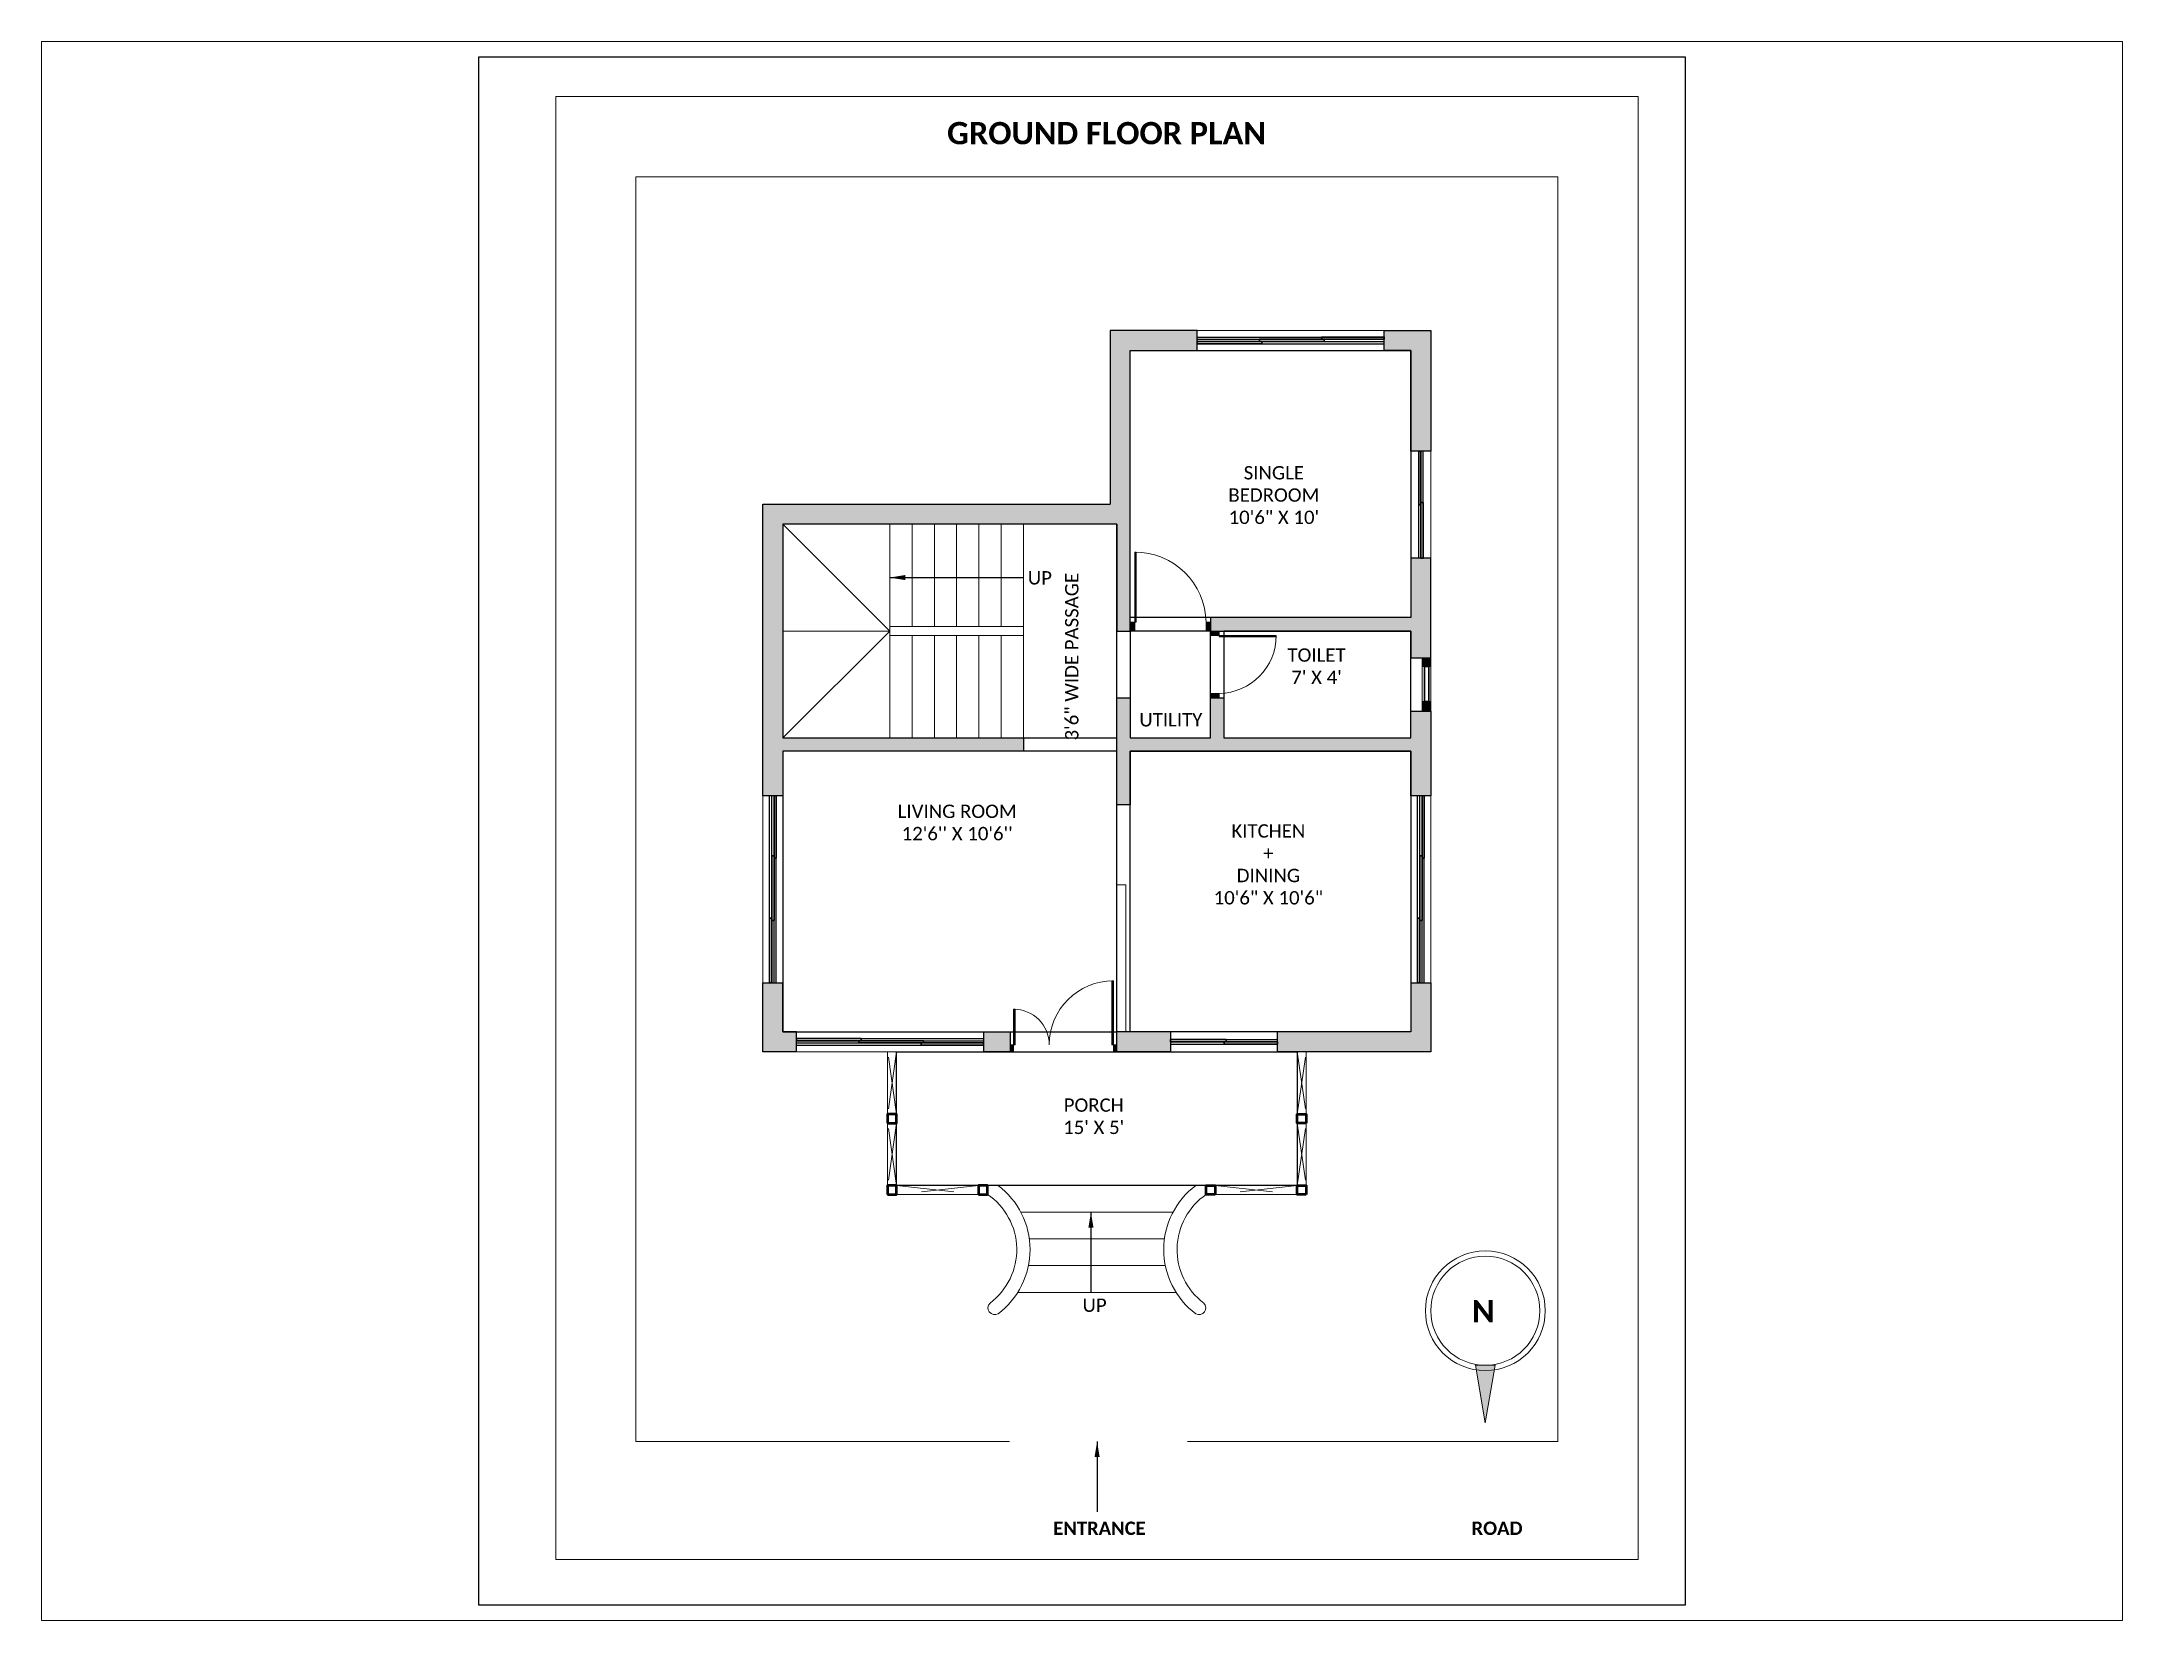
# Paper-space layout 'Layout1' of a CAD drawing. Header units: inches. Extents: x 26 to 231, y 20 to 176.
# The model-space entities are those that its viewports show. They can reach past a viewport. Long polylines and large blocks are cut down to what shows.
import ezdxf

# ---------------------------------------------------------------- set-up
doc = ezdxf.new("R2010")
doc.units = ezdxf.units.IN
doc.linetypes.add('HIDDEN', pattern=[9.525, 6.35, -3.175])
doc.linetypes.add('HIDDEN2', pattern=[0.1875, 0.125, -0.0625])
for name, color, linetype, lineweight in [('A-wall_Partheight', 2, 'Continuous', 20), ('A-window frame', 252, 'Continuous', 25), ('A_Door_flush and sliding door', 38, 'Continuous', 20), ('A_Glaze_window and louvers', 141, 'Continuous', 30), ('A_text', 7, 'Continuous', 25), ('A_wall_cut', 1, 'Continuous', 50), ('DIM PLAN', 8, 'Continuous', 18), ('H_Hatch', 8, 'Continuous', 9), ('L_vegetation_shrubs and groundcover', 3, 'Continuous', 13)]:
    doc.layers.add(name, color=color, linetype=linetype, lineweight=lineweight)
for name, color, linetype in [('A_hatch wall', 253, 'Continuous'), ('PP-KITCHEN', 3, 'Continuous'), ('PP-OUTER', 50, 'Continuous'), ('PP-ROOM1', 3, 'Continuous'), ('PP-ROOM2', 3, 'Continuous'), ('PP-ROOM3', 3, 'Continuous'), ('PP-ROOM4', 3, 'Continuous'), ('PP-ROOM5', 3, 'Continuous'), ('PP-TOILET', 3, 'Continuous'), ('PP-Wall', 253, 'Continuous')]:
    doc.layers.add(name, color=color, linetype=linetype)
doc.styles.get("Standard").update_dxf_attribs({"font": 'arial.ttf'})
doc.dimstyles.new('ISO-25', dxfattribs={"dimtxt": 2.5, "dimasz": 2.5, "dimexe": 1.25, "dimexo": 0.625, "dimtad": 1, "dimtxsty": 'Standard', "dimcen": 2.5, "dimadec": 0, "dimazin": 0, "dimtfac": 1, "dimtmove": 0, "dimatfit": 3, "dimfxl": 1, "dimarcsym": 0})

# ---------------------------------------------------------------- blocks, each defined once
blk = doc.blocks.new('750 DOOR')
at = {"layer": 'H_Hatch', "linetype": 'Continuous'}
h = blk.add_hatch(dxfattribs=at)
h.set_pattern_fill('ANSI31', color=256)
h.set_pattern_definition([(45, (0, 0), (-0.08838834765, 0.08838834765), [])])
h.paths.add_polyline_path([(26104.12, -601.92), (26104.12, -599.95), (26100.18, -599.95), (26100.18, -601.92)])
h.paths.add_polyline_path([(26104.12, -602.63), (26129.7, -602.63, 0.005495), (26129.71, -602.06), (26129.71, -601.92), (26104.12, -601.92)])
h.paths.add_polyline_path([(26100.18, -627.98), (26100.18, -629.95), (26104.12, -629.95), (26104.12, -627.98)])
at = {"layer": 'A_Door_flush and sliding door', "linetype": 'Continuous'}
for points in [[(26104.12, -601.92), (26100.18, -601.92), (26100.18, -599.95), (26104.12, -599.95), (26104.12, -601.92)], [(26104.12, -629.95), (26100.18, -629.95), (26100.18, -627.98), (26104.12, -627.98), (26104.12, -629.95)]]:
    blk.add_lwpolyline(points, dxfattribs=at)
blk.add_lwpolyline([(26129.71, -601.92), (26104.12, -601.92), (26104.12, -602.63), (26129.71, -602.63)], close=True, dxfattribs=at)
at = {"layer": 'H_Hatch', "linetype": 'HIDDEN2', "ltscale": 50}
blk.add_arc((26103.71, -601.99), 26, 270.89674, 0.15129, dxfattribs=at)
blk = doc.blocks.new('A$C39926DF2')
at = {"layer": 'A_Door_flush and sliding door', "linetype": 'Continuous'}
for p, q in [((0, 34.6), (0, 36.57)), ((0, 36.57), (3.94, 36.57)), ((3.94, 34.6), (0, 34.6)), ((3.94, 36.57), (3.94, 34.6)), ((3.94, 33.89), (3.94, 34.6)), ((3.94, 34.6), (35.43, 34.6)), ((35.43, 33.89), (3.94, 33.89)), ((35.43, 34.6), (35.43, 33.89)), ((0, 0.57), (0, 2.54)), ((0, 2.54), (3.94, 2.54)), ((3.94, 0.57), (0, 0.57)), ((3.94, 2.54), (3.94, 0.57))]:
    blk.add_line(p, q, dxfattribs=at)
at = {"layer": 'H_Hatch', "linetype": 'Continuous'}
for p, q in [((0, 36.46), (1.86, 34.6)), ((0, 36.28), (1.68, 34.6)), ((0, 36.1), (1.5, 34.6)), ((0, 35.92), (1.33, 34.6)), ((0, 35.75), (1.15, 34.6)), ((0, 35.57), (0.97, 34.6)), ((0, 35.39), (0.8, 34.6)), ((0, 35.22), (0.62, 34.6)), ((0, 35.04), (0.44, 34.6)), ((0, 34.86), (0.27, 34.6)), ((0, 34.69), (0.09, 34.6)), ((0.07, 36.57), (2.03, 34.6)), ((0.24, 36.57), (2.21, 34.6)), ((0.42, 36.57), (2.39, 34.6)), ((0.6, 36.57), (2.56, 34.6)), ((0.77, 36.57), (2.74, 34.6)), ((0.95, 36.57), (2.92, 34.6)), ((1.13, 36.57), (3.09, 34.6)), ((1.3, 36.57), (3.27, 34.6)), ((1.48, 36.57), (3.45, 34.6)), ((1.66, 36.57), (3.62, 34.6)), ((1.83, 36.57), (3.8, 34.6)), ((2.01, 36.57), (3.94, 34.64)), ((2.19, 36.57), (3.94, 34.82)), ((2.36, 36.57), (3.94, 34.99)), ((2.54, 36.57), (3.94, 35.17)), ((2.72, 36.57), (3.94, 35.35)), ((2.89, 36.57), (3.94, 35.52)), ((3.07, 36.57), (3.94, 35.7)), ((3.25, 36.57), (3.94, 35.88)), ((3.42, 36.57), (3.94, 36.05)), ((3.6, 36.57), (3.94, 36.23)), ((3.78, 36.57), (3.94, 36.41)), ((3.94, 34.46), (4.51, 33.89)), ((3.94, 34.29), (4.33, 33.89)), ((3.94, 34.11), (4.16, 33.89)), ((3.94, 33.93), (3.98, 33.89)), ((3.98, 34.6), (4.69, 33.89)), ((4.15, 34.6), (4.86, 33.89)), ((4.33, 34.6), (5.04, 33.89)), ((4.51, 34.6), (5.22, 33.89)), ((4.69, 34.6), (5.39, 33.89)), ((4.86, 34.6), (5.57, 33.89)), ((5.04, 34.6), (5.75, 33.89)), ((5.22, 34.6), (5.92, 33.89)), ((5.39, 34.6), (6.1, 33.89)), ((5.57, 34.6), (6.28, 33.89)), ((5.75, 34.6), (6.45, 33.89)), ((5.92, 34.6), (6.63, 33.89)), ((6.1, 34.6), (6.81, 33.89)), ((6.28, 34.6), (6.98, 33.89)), ((6.45, 34.6), (7.16, 33.89)), ((6.63, 34.6), (7.34, 33.89)), ((6.81, 34.6), (7.52, 33.89)), ((6.98, 34.6), (7.69, 33.89)), ((7.16, 34.6), (7.87, 33.89)), ((7.34, 34.6), (8.05, 33.89)), ((7.51, 34.6), (8.22, 33.89)), ((7.69, 34.6), (8.4, 33.89)), ((7.87, 34.6), (8.58, 33.89)), ((8.04, 34.6), (8.75, 33.89)), ((8.22, 34.6), (8.93, 33.89)), ((8.4, 34.6), (9.11, 33.89)), ((8.57, 34.6), (9.28, 33.89)), ((8.75, 34.6), (9.46, 33.89)), ((8.93, 34.6), (9.64, 33.89)), ((9.1, 34.6), (9.81, 33.89)), ((9.28, 34.6), (9.99, 33.89)), ((9.46, 34.6), (10.17, 33.89)), ((9.64, 34.6), (10.34, 33.89)), ((9.81, 34.6), (10.52, 33.89)), ((9.99, 34.6), (10.7, 33.89)), ((10.17, 34.6), (10.87, 33.89)), ((10.34, 34.6), (11.05, 33.89)), ((10.52, 34.6), (11.23, 33.89)), ((10.7, 34.6), (11.4, 33.89)), ((10.87, 34.6), (11.58, 33.89)), ((11.05, 34.6), (11.76, 33.89)), ((11.23, 34.6), (11.93, 33.89)), ((11.4, 34.6), (12.11, 33.89)), ((11.58, 34.6), (12.29, 33.89)), ((11.76, 34.6), (12.47, 33.89)), ((11.93, 34.6), (12.64, 33.89)), ((12.11, 34.6), (12.82, 33.89)), ((12.29, 34.6), (13, 33.89)), ((12.46, 34.6), (13.17, 33.89)), ((12.64, 34.6), (13.35, 33.89)), ((12.82, 34.6), (13.53, 33.89)), ((12.99, 34.6), (13.7, 33.89)), ((13.17, 34.6), (13.88, 33.89)), ((13.35, 34.6), (14.06, 33.89)), ((13.52, 34.6), (14.23, 33.89)), ((13.7, 34.6), (14.41, 33.89)), ((13.88, 34.6), (14.59, 33.89)), ((14.05, 34.6), (14.76, 33.89)), ((14.23, 34.6), (14.94, 33.89)), ((14.41, 34.6), (15.12, 33.89)), ((14.58, 34.6), (15.29, 33.89)), ((14.76, 34.6), (15.47, 33.89)), ((14.94, 34.6), (15.65, 33.89)), ((15.12, 34.6), (15.82, 33.89)), ((15.29, 34.6), (16, 33.89)), ((15.47, 34.6), (16.18, 33.89)), ((15.65, 34.6), (16.35, 33.89)), ((15.82, 34.6), (16.53, 33.89)), ((16, 34.6), (16.71, 33.89)), ((16.18, 34.6), (16.88, 33.89)), ((16.35, 34.6), (17.06, 33.89)), ((16.53, 34.6), (17.24, 33.89)), ((16.71, 34.6), (17.41, 33.89)), ((16.88, 34.6), (17.59, 33.89)), ((17.06, 34.6), (17.77, 33.89)), ((17.24, 34.6), (17.95, 33.89)), ((17.41, 34.6), (18.12, 33.89)), ((17.59, 34.6), (18.3, 33.89)), ((17.77, 34.6), (18.48, 33.89)), ((17.94, 34.6), (18.65, 33.89)), ((18.12, 34.6), (18.83, 33.89)), ((18.3, 34.6), (19.01, 33.89)), ((18.47, 34.6), (19.18, 33.89)), ((18.65, 34.6), (19.36, 33.89)), ((18.83, 34.6), (19.54, 33.89)), ((19, 34.6), (19.71, 33.89)), ((19.18, 34.6), (19.89, 33.89)), ((19.36, 34.6), (20.07, 33.89)), ((19.53, 34.6), (20.24, 33.89)), ((19.71, 34.6), (20.42, 33.89)), ((19.89, 34.6), (20.6, 33.89)), ((20.06, 34.6), (20.77, 33.89)), ((20.24, 34.6), (20.95, 33.89)), ((20.42, 34.6), (21.13, 33.89)), ((20.6, 34.6), (21.3, 33.89)), ((20.77, 34.6), (21.48, 33.89)), ((20.95, 34.6), (21.66, 33.89)), ((21.13, 34.6), (21.83, 33.89)), ((21.3, 34.6), (22.01, 33.89)), ((21.48, 34.6), (22.19, 33.89)), ((21.66, 34.6), (22.36, 33.89)), ((21.83, 34.6), (22.54, 33.89)), ((22.01, 34.6), (22.72, 33.89)), ((22.19, 34.6), (22.89, 33.89)), ((22.36, 34.6), (23.07, 33.89)), ((22.54, 34.6), (23.25, 33.89)), ((22.72, 34.6), (23.43, 33.89)), ((22.89, 34.6), (23.6, 33.89)), ((23.07, 34.6), (23.78, 33.89)), ((23.25, 34.6), (23.96, 33.89)), ((23.42, 34.6), (24.13, 33.89)), ((23.6, 34.6), (24.31, 33.89)), ((23.78, 34.6), (24.49, 33.89)), ((23.95, 34.6), (24.66, 33.89)), ((24.13, 34.6), (24.84, 33.89)), ((24.31, 34.6), (25.02, 33.89)), ((24.48, 34.6), (25.19, 33.89)), ((24.66, 34.6), (25.37, 33.89)), ((24.84, 34.6), (25.55, 33.89)), ((25.01, 34.6), (25.72, 33.89)), ((25.19, 34.6), (25.9, 33.89)), ((25.37, 34.6), (26.08, 33.89)), ((25.54, 34.6), (26.25, 33.89)), ((25.72, 34.6), (26.43, 33.89)), ((25.9, 34.6), (26.61, 33.89)), ((26.08, 34.6), (26.78, 33.89)), ((26.25, 34.6), (26.96, 33.89)), ((26.43, 34.6), (27.14, 33.89)), ((26.61, 34.6), (27.31, 33.89)), ((26.78, 34.6), (27.49, 33.89)), ((26.96, 34.6), (27.67, 33.89)), ((27.14, 34.6), (27.84, 33.89)), ((27.31, 34.6), (28.02, 33.89)), ((27.49, 34.6), (28.2, 33.89)), ((27.67, 34.6), (28.37, 33.89)), ((27.84, 34.6), (28.55, 33.89)), ((28.02, 34.6), (28.73, 33.89)), ((28.2, 34.6), (28.91, 33.89)), ((28.37, 34.6), (29.08, 33.89)), ((28.55, 34.6), (29.26, 33.89)), ((28.73, 34.6), (29.44, 33.89)), ((28.9, 34.6), (29.61, 33.89)), ((29.08, 34.6), (29.79, 33.89)), ((29.26, 34.6), (29.97, 33.89)), ((29.43, 34.6), (30.14, 33.89)), ((29.61, 34.6), (30.32, 33.89)), ((29.79, 34.6), (30.5, 33.89)), ((29.96, 34.6), (30.67, 33.89)), ((30.14, 34.6), (30.85, 33.89)), ((30.32, 34.6), (31.03, 33.89)), ((30.49, 34.6), (31.2, 33.89)), ((30.67, 34.6), (31.38, 33.89)), ((30.85, 34.6), (31.56, 33.89)), ((31.03, 34.6), (31.73, 33.89)), ((31.2, 34.6), (31.91, 33.89)), ((31.38, 34.6), (32.09, 33.89)), ((31.56, 34.6), (32.26, 33.89)), ((31.73, 34.6), (32.44, 33.89)), ((31.91, 34.6), (32.62, 33.89)), ((32.09, 34.6), (32.79, 33.89)), ((32.26, 34.6), (32.97, 33.89)), ((32.44, 34.6), (33.15, 33.89)), ((32.62, 34.6), (33.32, 33.89)), ((32.79, 34.6), (33.5, 33.89)), ((32.97, 34.6), (33.68, 33.89)), ((33.15, 34.6), (33.86, 33.89)), ((33.32, 34.6), (34.03, 33.89)), ((33.5, 34.6), (34.21, 33.89)), ((33.68, 34.6), (34.39, 33.89)), ((33.85, 34.6), (34.56, 33.89)), ((34.03, 34.6), (34.74, 33.89)), ((34.21, 34.6), (34.92, 33.89)), ((34.38, 34.6), (35.09, 33.89)), ((34.56, 34.6), (35.27, 33.89)), ((34.74, 34.6), (35.43, 33.91)), ((34.91, 34.6), (35.44, 34.08)), ((35.09, 34.6), (35.45, 34.24)), ((35.27, 34.6), (35.44, 34.43)), ((0, 2.51), (1.95, 0.57)), ((0, 2.34), (1.77, 0.57)), ((0, 2.16), (1.59, 0.57)), ((0, 1.98), (1.42, 0.57)), ((0, 1.81), (1.24, 0.57)), ((0, 1.63), (1.06, 0.57)), ((0, 1.45), (0.89, 0.57)), ((0, 1.28), (0.71, 0.57)), ((0, 1.1), (0.53, 0.57)), ((0, 0.92), (0.36, 0.57)), ((0, 0.75), (0.18, 0.57)), ((0, 0.57), (0, 0.57)), ((0.16, 2.54), (2.12, 0.57)), ((0.33, 2.54), (2.3, 0.57)), ((0.51, 2.54), (2.48, 0.57)), ((0.69, 2.54), (2.65, 0.57)), ((0.86, 2.54), (2.83, 0.57)), ((1.04, 2.54), (3.01, 0.57)), ((1.22, 2.54), (3.18, 0.57)), ((1.39, 2.54), (3.36, 0.57)), ((1.57, 2.54), (3.54, 0.57)), ((1.75, 2.54), (3.72, 0.57)), ((1.92, 2.54), (3.89, 0.57)), ((2.1, 2.54), (3.94, 0.7)), ((2.28, 2.54), (3.94, 0.88)), ((2.45, 2.54), (3.94, 1.05)), ((2.63, 2.54), (3.94, 1.23)), ((2.81, 2.54), (3.94, 1.41)), ((2.98, 2.54), (3.94, 1.58)), ((3.16, 2.54), (3.94, 1.76)), ((3.34, 2.54), (3.94, 1.94)), ((3.51, 2.54), (3.94, 2.11)), ((3.69, 2.54), (3.94, 2.29)), ((3.87, 2.54), (3.94, 2.47))]:
    blk.add_line(p, q, dxfattribs=at)
at = {"layer": 'H_Hatch', "linetype": 'HIDDEN2', "ltscale": 50}
blk.add_arc((3.45, 34.52), 31.98, 270.87447, 0.1476, dxfattribs=at)
blk = doc.blocks.new('A$C4C475DD6')
at = {"layer": 'A-wall_Partheight', "linetype": 'Continuous'}
blk.add_lwpolyline([(0, 9), (48, 9), (48, 0), (0, 0)], close=True, dxfattribs=at)
at = {"layer": 'A-window frame', "ltscale": 10}
for p, q in [((48, 5.5), (0, 5.5)), ((48, 4.5), (0, 4.5)), ((48, 3.5), (0, 3.5))]:
    blk.add_line(p, q, dxfattribs=at)
at = {"layer": 'A_Glaze_window and louvers', "ltscale": 10}
for points in [[(0, 5.5), (24, 5.5), (24, 4.5), (0, 4.5)], [(23, 4.5), (48, 4.5), (48, 3.5), (23, 3.5)]]:
    blk.add_lwpolyline(points, close=True, dxfattribs=at)
blk = doc.blocks.new('A$C41C6701B')
at = {"layer": 'A-wall_Partheight', "linetype": 'Continuous'}
blk.add_lwpolyline([(9, 84), (9, 0), (0, 0), (0, 84)], close=True, dxfattribs=at)
at = {"layer": 'A-window frame', "linetype": 'Continuous'}
for p, q in [((3, 0), (3, 84)), ((4, 0), (4, 84)), ((5, 0), (5, 84)), ((6, 0), (6, 84))]:
    blk.add_line(p, q, dxfattribs=at)
at = {"layer": 'A_Glaze_window and louvers', "ltscale": 10}
for points in [[(5, 84), (6, 84), (6, 56), (5, 56)], [(5, 57), (4, 57), (4, 28), (5, 28)], [(4, 29), (3, 29), (3, 0), (4, 0)]]:
    blk.add_lwpolyline(points, close=True, dxfattribs=at)
blk = doc.blocks.new('A$C48944FFE')
at = {"layer": 'H_Hatch', "linetype": 'Continuous', "lineweight": 0, "ltscale": 0.13}
h = blk.add_hatch(dxfattribs=at)
h.set_pattern_fill('ANSI31', color=256, scale=100, angle=90, style=0)
h.set_pattern_definition([(45, (-20503.71083, -7094.74785), (0.345930612, -0.345930612), [])])
h.paths.add_polyline_path([(0, 20.09), (0.01, 24), (3.93, 24), (3.93, 20.09)])
h = blk.add_hatch(dxfattribs=at)
h.set_pattern_fill('ANSI31', color=256, scale=100, angle=90, style=0)
h.set_pattern_definition([(45, (-20503.71083, -7085.79786), (0.345930612, -0.345930612), [])])
h.paths.add_polyline_path([(0, 4.33), (0.01, 0), (3.93, 0), (3.93, 4.33)])
at = {"layer": 'A-wall_Partheight', "linetype": 'Continuous'}
blk.add_lwpolyline([(3.94, 24), (0.01, 24), (0.01, 0), (3.94, 0)], close=True, dxfattribs=at)
at = {"layer": 'A-wall_Partheight'}
for points in [[(0.01, 24), (0.01, 0), (9.01, 0), (9.01, 24)], [(0.01, 20.09), (0.01, 4.33), (3.92, 4.33), (3.92, 20.09)]]:
    blk.add_lwpolyline(points, close=True, dxfattribs=at)
at = {"layer": 'A-window frame', "linetype": 'Continuous', "lineweight": 20, "ltscale": 0.13}
blk.add_lwpolyline([(3.93, 20.09), (3.93, 24), (0.01, 24), (0, 20.09)], close=True, dxfattribs=at)
at = {"layer": 'A-window frame', "linetype": 'Continuous', "lineweight": 18, "ltscale": 0.13}
blk.add_lwpolyline([(3.93, 0), (3.93, 4.33), (0, 4.33), (0.01, 0)], close=True, dxfattribs=at)
at = {"layer": 'A-window frame', "linetype": 'Continuous', "lineweight": 18}
blk.add_lwpolyline([(3.92, 4.33), (0, 4.33), (0.01, 0), (3.93, 0)], close=True, dxfattribs=at)
at = {"layer": 'A_Glaze_window and louvers', "linetype": 'Continuous', "ltscale": 0.13}
blk.add_lwpolyline([(2.95, 4.33), (2.95, 20.09), (0.98, 20.09), (0.98, 4.33)], close=True, dxfattribs=at)
blk = doc.blocks.new('A$C02312FF7')
at = {"layer": 'A_Door_flush and sliding door'}
for p, q in [((45.68, 3.19), (45.68, 31.94)), ((46.4, 3.19), (46.4, 31.94)), ((1.6, 19.16), (1.6, 3.19)), ((2.32, 19.16), (2.32, 3.19)), ((0, 3.19), (1.6, 3.19)), ((0, 0), (0, 3.19)), ((1.6, 0), (0, 0)), ((1.6, 3.19), (1.6, 0)), ((46.4, 3.19), (48, 3.19)), ((46.4, 0), (46.4, 3.19)), ((48, 0), (46.4, 0)), ((48, 3.19), (48, 0))]:
    blk.add_line(p, q, dxfattribs=at)
at = {"layer": 'A_Door_flush and sliding door', "linetype": 'Continuous'}
for p, q in [((46.4, 31.93), (45.68, 31.93)), ((45.68, 31.93), (45.68, 3.19)), ((46.4, 3.19), (46.4, 31.93)), ((1.6, 3.19), (1.6, 19.16)), ((1.6, 19.16), (2.32, 19.16)), ((2.32, 19.16), (2.32, 3.19)), ((2.32, 3.19), (1.6, 3.19)), ((45.68, 3.19), (46.4, 3.19))]:
    blk.add_line(p, q, dxfattribs=at)
at = {"layer": 'H_Hatch', "linetype": 'Continuous'}
for p, q in [((45.68, 31.85), (45.77, 31.93)), ((45.68, 31.67), (45.94, 31.93)), ((45.68, 31.49), (46.12, 31.93)), ((45.68, 31.32), (46.3, 31.93)), ((45.68, 31.14), (46.4, 31.86)), ((45.68, 30.96), (46.4, 31.68)), ((45.68, 30.79), (46.4, 31.5)), ((45.68, 30.61), (46.4, 31.33)), ((45.68, 30.43), (46.4, 31.15)), ((45.68, 30.25), (46.4, 30.97)), ((45.68, 30.08), (46.4, 30.8)), ((45.68, 29.9), (46.4, 30.62)), ((45.68, 29.72), (46.4, 30.44)), ((45.68, 29.55), (46.4, 30.27)), ((45.68, 29.37), (46.4, 30.09)), ((45.68, 29.19), (46.4, 29.91)), ((45.68, 29.02), (46.4, 29.74)), ((45.68, 28.84), (46.4, 29.56)), ((45.68, 28.66), (46.4, 29.38)), ((45.68, 28.49), (46.4, 29.21)), ((45.68, 28.31), (46.4, 29.03)), ((45.68, 28.13), (46.4, 28.85)), ((45.68, 27.96), (46.4, 28.68)), ((45.68, 27.78), (46.4, 28.5)), ((45.68, 27.6), (46.4, 28.32)), ((45.68, 27.43), (46.4, 28.15)), ((1.6, 19.14), (1.62, 19.16)), ((1.6, 18.96), (1.79, 19.16)), ((1.6, 18.79), (1.97, 19.16)), ((1.6, 18.61), (2.14, 19.15)), ((1.6, 18.43), (2.31, 19.15)), ((1.6, 18.26), (2.32, 18.98)), ((1.6, 18.08), (2.32, 18.8)), ((45.68, 27.25), (46.4, 27.97)), ((45.68, 27.07), (46.4, 27.79)), ((45.68, 26.9), (46.4, 27.61)), ((45.68, 26.72), (46.4, 27.44)), ((45.68, 26.54), (46.4, 27.26)), ((45.68, 26.37), (46.4, 27.08)), ((45.68, 26.19), (46.4, 26.91)), ((45.68, 26.01), (46.4, 26.73)), ((45.68, 25.84), (46.4, 26.55)), ((45.68, 25.66), (46.4, 26.38)), ((45.68, 25.48), (46.4, 26.2)), ((45.68, 25.31), (46.4, 26.02)), ((45.68, 25.13), (46.4, 25.85)), ((45.68, 24.95), (46.4, 25.67)), ((45.68, 24.77), (46.4, 25.49)), ((45.68, 24.6), (46.4, 25.32)), ((45.68, 24.42), (46.4, 25.14)), ((45.68, 24.24), (46.4, 24.96)), ((45.68, 24.07), (46.4, 24.79)), ((45.68, 23.89), (46.4, 24.61)), ((45.68, 23.71), (46.4, 24.43)), ((45.68, 23.54), (46.4, 24.26)), ((45.68, 23.36), (46.4, 24.08)), ((45.68, 23.18), (46.4, 23.9)), ((45.68, 23.01), (46.4, 23.73)), ((45.68, 22.83), (46.4, 23.55)), ((45.68, 22.65), (46.4, 23.37)), ((45.68, 22.48), (46.4, 23.2)), ((45.68, 22.3), (46.4, 23.02)), ((45.68, 22.12), (46.4, 22.84)), ((45.68, 21.95), (46.4, 22.67)), ((45.68, 21.77), (46.4, 22.49)), ((45.68, 21.59), (46.4, 22.31)), ((45.68, 21.42), (46.4, 22.13)), ((45.68, 21.24), (46.4, 21.96)), ((45.68, 21.06), (46.4, 21.78)), ((45.68, 20.89), (46.4, 21.6)), ((45.68, 20.71), (46.4, 21.43)), ((45.68, 20.53), (46.4, 21.25)), ((45.68, 20.36), (46.4, 21.07)), ((45.68, 20.18), (46.4, 20.9)), ((45.68, 20), (46.4, 20.72)), ((45.68, 19.83), (46.4, 20.54)), ((45.68, 19.65), (46.4, 20.37)), ((45.68, 19.47), (46.4, 20.19)), ((45.68, 19.29), (46.4, 20.01)), ((45.68, 19.12), (46.4, 19.84)), ((45.68, 18.94), (46.4, 19.66)), ((45.68, 18.76), (46.4, 19.48)), ((45.68, 18.59), (46.4, 19.31)), ((45.68, 18.41), (46.4, 19.13)), ((45.68, 18.23), (46.4, 18.95)), ((45.68, 18.06), (46.4, 18.78)), ((1.6, 17.9), (2.32, 18.62)), ((1.6, 17.73), (2.32, 18.44)), ((1.6, 17.55), (2.32, 18.27)), ((1.6, 17.37), (2.32, 18.09)), ((1.6, 17.2), (2.32, 17.91)), ((1.6, 17.02), (2.32, 17.74)), ((1.6, 16.84), (2.32, 17.56)), ((1.6, 16.67), (2.32, 17.38)), ((1.6, 16.49), (2.32, 17.21)), ((1.6, 16.31), (2.32, 17.03)), ((1.6, 16.14), (2.32, 16.85)), ((1.6, 15.96), (2.32, 16.68)), ((1.6, 15.78), (2.32, 16.5)), ((1.6, 15.61), (2.32, 16.32)), ((1.6, 15.43), (2.32, 16.15)), ((1.6, 15.25), (2.32, 15.97)), ((1.6, 15.07), (2.32, 15.79)), ((1.6, 14.9), (2.32, 15.62)), ((1.6, 14.72), (2.32, 15.44)), ((1.6, 14.54), (2.32, 15.26)), ((1.6, 14.37), (2.32, 15.09)), ((1.6, 14.19), (2.32, 14.91)), ((1.6, 14.01), (2.32, 14.73)), ((1.6, 13.84), (2.32, 14.56)), ((1.6, 13.66), (2.32, 14.38)), ((1.6, 13.48), (2.32, 14.2)), ((1.6, 13.31), (2.32, 14.03)), ((1.6, 13.13), (2.32, 13.85)), ((1.6, 12.95), (2.32, 13.67)), ((1.6, 12.78), (2.32, 13.5)), ((1.6, 12.6), (2.32, 13.32)), ((1.6, 12.42), (2.32, 13.14)), ((1.6, 12.25), (2.32, 12.96)), ((1.6, 12.07), (2.32, 12.79)), ((1.6, 11.89), (2.32, 12.61)), ((1.6, 11.72), (2.32, 12.43)), ((1.6, 11.54), (2.32, 12.26)), ((1.6, 11.36), (2.32, 12.08)), ((1.6, 11.19), (2.32, 11.9)), ((1.6, 11.01), (2.32, 11.73)), ((1.6, 10.83), (2.32, 11.55)), ((1.6, 10.66), (2.32, 11.37)), ((1.6, 10.48), (2.32, 11.2)), ((1.6, 10.3), (2.32, 11.02)), ((1.6, 10.12), (2.32, 10.84)), ((1.6, 9.95), (2.32, 10.67)), ((1.6, 9.77), (2.32, 10.49)), ((1.6, 9.59), (2.32, 10.31)), ((1.6, 9.42), (2.32, 10.14)), ((1.6, 9.24), (2.32, 9.96)), ((1.6, 9.06), (2.32, 9.78)), ((1.6, 8.89), (2.32, 9.61)), ((1.6, 8.71), (2.32, 9.43)), ((45.68, 17.88), (46.4, 18.6)), ((45.68, 17.7), (46.4, 18.42)), ((45.68, 17.53), (46.4, 18.25)), ((45.68, 17.35), (46.4, 18.07)), ((45.68, 17.17), (46.4, 17.89)), ((45.68, 17), (46.4, 17.72)), ((45.68, 16.82), (46.4, 17.54)), ((45.68, 16.64), (46.4, 17.36)), ((45.68, 16.47), (46.4, 17.19)), ((45.68, 16.29), (46.4, 17.01)), ((45.68, 16.11), (46.4, 16.83)), ((45.68, 15.94), (46.4, 16.65)), ((45.68, 15.76), (46.4, 16.48)), ((45.68, 15.58), (46.4, 16.3)), ((45.68, 15.41), (46.4, 16.12)), ((45.68, 15.23), (46.4, 15.95)), ((45.68, 15.05), (46.4, 15.77)), ((45.68, 14.88), (46.4, 15.59)), ((45.68, 14.7), (46.4, 15.42)), ((45.68, 14.52), (46.4, 15.24)), ((45.68, 14.35), (46.4, 15.06)), ((45.68, 14.17), (46.4, 14.89)), ((45.68, 13.99), (46.4, 14.71)), ((45.68, 13.81), (46.4, 14.53)), ((45.68, 13.64), (46.4, 14.36)), ((45.68, 13.46), (46.4, 14.18)), ((45.68, 13.28), (46.4, 14)), ((45.68, 13.11), (46.4, 13.83)), ((45.68, 12.93), (46.4, 13.65)), ((45.68, 12.75), (46.4, 13.47)), ((45.68, 12.58), (46.4, 13.3)), ((45.68, 12.4), (46.4, 13.12)), ((45.68, 12.22), (46.4, 12.94)), ((45.68, 12.05), (46.4, 12.77)), ((45.68, 11.87), (46.4, 12.59)), ((45.68, 11.69), (46.4, 12.41)), ((45.68, 11.52), (46.4, 12.24)), ((45.68, 11.34), (46.4, 12.06)), ((45.68, 11.16), (46.4, 11.88)), ((45.68, 10.99), (46.4, 11.7)), ((45.68, 10.81), (46.4, 11.53)), ((45.68, 10.63), (46.4, 11.35)), ((45.68, 10.46), (46.4, 11.17)), ((45.68, 10.28), (46.4, 11)), ((45.68, 10.1), (46.4, 10.82)), ((45.68, 9.93), (46.4, 10.64)), ((45.68, 9.75), (46.4, 10.47)), ((45.68, 9.57), (46.4, 10.29)), ((45.68, 9.4), (46.4, 10.11)), ((45.68, 9.22), (46.4, 9.94)), ((45.68, 9.04), (46.4, 9.76)), ((45.68, 8.86), (46.4, 9.58)), ((45.68, 8.69), (46.4, 9.41)), ((0, 3.05), (0.15, 3.19)), ((0, 2.87), (0.32, 3.19)), ((0, 2.69), (0.5, 3.19)), ((0, 2.52), (0.68, 3.19)), ((0, 2.34), (0.85, 3.19)), ((0, 2.16), (1.03, 3.19)), ((0, 1.99), (1.21, 3.19)), ((0, 1.81), (1.38, 3.19)), ((0, 1.63), (1.56, 3.19)), ((0, 1.46), (1.6, 3.05)), ((0, 1.28), (1.6, 2.88)), ((0, 1.1), (1.6, 2.7)), ((0, 0.93), (1.6, 2.52)), ((0, 0.75), (1.6, 2.35)), ((0, 0.57), (1.6, 2.17)), ((0, 0.4), (1.6, 1.99)), ((0, 0.22), (1.6, 1.82)), ((0, 0.04), (1.6, 1.64)), ((0.13, 0), (1.6, 1.46)), ((0.31, 0), (1.6, 1.29)), ((0.49, 0), (1.6, 1.11)), ((0.66, 0), (1.6, 0.93)), ((0.84, 0), (1.6, 0.76)), ((1.02, 0), (1.6, 0.58)), ((1.19, 0), (1.6, 0.4)), ((1.37, 0), (1.6, 0.23)), ((1.55, 0), (1.6, 0.05)), ((1.6, 8.53), (2.32, 9.25)), ((1.6, 8.36), (2.32, 9.08)), ((1.6, 8.18), (2.32, 8.9)), ((1.6, 8), (2.32, 8.72)), ((1.6, 7.83), (2.32, 8.55)), ((1.6, 7.65), (2.32, 8.37)), ((1.6, 7.47), (2.32, 8.19)), ((1.6, 7.3), (2.32, 8.02)), ((1.6, 7.12), (2.32, 7.84)), ((1.6, 6.94), (2.32, 7.66)), ((1.6, 6.77), (2.32, 7.48)), ((1.6, 6.59), (2.32, 7.31)), ((1.6, 6.41), (2.32, 7.13)), ((1.6, 6.24), (2.32, 6.95)), ((1.6, 6.06), (2.32, 6.78)), ((1.6, 5.88), (2.32, 6.6)), ((1.6, 5.71), (2.32, 6.42)), ((1.6, 5.53), (2.32, 6.25)), ((1.6, 5.35), (2.32, 6.07)), ((1.6, 5.18), (2.32, 5.89)), ((1.6, 5), (2.32, 5.72)), ((1.6, 4.82), (2.32, 5.54)), ((1.6, 4.64), (2.32, 5.36)), ((1.6, 4.47), (2.32, 5.19)), ((1.6, 4.29), (2.32, 5.01)), ((1.6, 4.11), (2.32, 4.83)), ((1.6, 3.94), (2.32, 4.66)), ((1.6, 3.76), (2.32, 4.48)), ((1.6, 3.58), (2.32, 4.3)), ((1.6, 3.41), (2.32, 4.13)), ((1.6, 3.23), (2.32, 3.95)), ((1.74, 3.19), (2.32, 3.77)), ((1.91, 3.19), (2.32, 3.6)), ((2.09, 3.19), (2.32, 3.42)), ((2.27, 3.19), (2.32, 3.24)), ((45.68, 8.51), (46.4, 9.23)), ((45.68, 8.33), (46.4, 9.05)), ((45.68, 8.16), (46.4, 8.88)), ((45.68, 7.98), (46.4, 8.7)), ((45.68, 7.8), (46.4, 8.52)), ((45.68, 7.63), (46.4, 8.35)), ((45.68, 7.45), (46.4, 8.17)), ((45.68, 7.27), (46.4, 7.99)), ((45.68, 7.1), (46.4, 7.82)), ((45.68, 6.92), (46.4, 7.64)), ((45.68, 6.74), (46.4, 7.46)), ((45.68, 6.57), (46.4, 7.29)), ((45.68, 6.39), (46.4, 7.11)), ((45.68, 6.21), (46.4, 6.93)), ((45.68, 6.04), (46.4, 6.76)), ((45.68, 5.86), (46.4, 6.58)), ((45.68, 5.68), (46.4, 6.4)), ((45.68, 5.51), (46.4, 6.22)), ((45.68, 5.33), (46.4, 6.05)), ((45.68, 5.15), (46.4, 5.87)), ((45.68, 4.98), (46.4, 5.69)), ((45.68, 4.8), (46.4, 5.52)), ((45.68, 4.62), (46.4, 5.34)), ((45.68, 4.45), (46.4, 5.16)), ((45.68, 4.27), (46.4, 4.99)), ((45.68, 4.09), (46.4, 4.81)), ((45.68, 3.92), (46.4, 4.63)), ((45.68, 3.74), (46.4, 4.46)), ((45.68, 3.56), (46.4, 4.28)), ((45.68, 3.38), (46.4, 4.1)), ((45.68, 3.21), (46.4, 3.93)), ((45.85, 3.19), (46.4, 3.75)), ((46.02, 3.19), (46.4, 3.57)), ((46.2, 3.19), (46.4, 3.4)), ((46.38, 3.19), (46.4, 3.22)), ((46.4, 3.04), (46.55, 3.19)), ((46.4, 2.87), (46.73, 3.19)), ((46.4, 2.69), (46.91, 3.19)), ((46.4, 2.51), (47.08, 3.19)), ((46.4, 2.34), (47.26, 3.19)), ((46.4, 2.16), (47.44, 3.19)), ((46.4, 1.98), (47.61, 3.19)), ((46.4, 1.81), (47.79, 3.19)), ((46.4, 1.63), (47.97, 3.19)), ((46.4, 1.45), (48, 3.05)), ((46.4, 1.28), (48, 2.87)), ((46.4, 1.1), (48, 2.7)), ((46.4, 0.92), (48, 2.52)), ((46.4, 0.74), (48, 2.34)), ((46.4, 0.57), (48, 2.16)), ((46.4, 0.39), (48, 1.99)), ((46.4, 0.21), (48, 1.81)), ((46.4, 0.04), (48, 1.63)), ((46.54, 0), (48, 1.46)), ((46.72, 0), (48, 1.28)), ((46.9, 0), (48, 1.1)), ((47.07, 0), (48, 0.93)), ((47.25, 0), (48, 0.75)), ((47.43, 0), (48, 0.57)), ((47.6, 0), (48, 0.4)), ((47.78, 0), (48, 0.22)), ((47.96, 0), (48, 0.04))]:
    blk.add_line(p, q, dxfattribs=at)
at = {"layer": 'H_Hatch', "linetype": 'HIDDEN2', "ltscale": 50}
for centre, radius, start, end in [((46.39, 3.11), 28.82, 89.97305, 179.84247), ((1.6, 3.19), 15.97, 0, 90)]:
    blk.add_arc(centre, radius, start, end, dxfattribs=at)

msp = doc.modelspace()

# ---------------------------------------------------------------- hatches: boundary and pattern name
at = {"layer": 'A-wall_Partheight'}
h = msp.add_hatch(color=256, dxfattribs=at)
h.dxf.hatch_style = 1
h.paths.add_polyline_path([(664.83, 261.48), (655.92, 261.48), (658.85, 244.3, 0.027706), (661.83, 244.3)])
h.paths.add_polyline_path([(661.83, 244.3, -0.027706), (658.85, 244.3), (660.31, 235.67)])
at = {"layer": 'A_hatch wall'}
h = msp.add_hatch(color=250, dxfattribs=at)
h.dxf.hatch_style = 1
h.paths.add_polyline_path([(500.95, 717.23), (530.95, 717.23), (530.95, 726.23), (491.95, 726.23), (491.95, 648.23), (443.95, 648.23), (335.95, 648.23), (335.95, 517.28), (344.95, 517.28), (344.95, 537.23), (452.95, 537.23), (452.95, 543.23), (344.95, 543.23), (344.95, 639.23), (443.95, 639.23), (494.95, 639.23), (494.95, 591.23), (500.95, 591.23)])
h.paths.add_polyline_path([(635.95, 726.23), (614.95, 726.23), (614.95, 717.23), (626.95, 717.23), (626.95, 671.96), (635.95, 671.96)])
h.paths.add_polyline_path([(635.95, 623.96), (626.95, 623.96), (626.95, 597.23), (536.95, 597.23), (536.95, 591.23), (626.95, 591.23), (626.95, 579.23), (635.95, 579.23)])
h.paths.add_polyline_path([(635.95, 555.23), (626.95, 555.23), (626.95, 543.23), (542.95, 543.23), (542.95, 561.23), (536.95, 561.23), (536.95, 543.23), (500.95, 543.23), (500.95, 561.23), (494.95, 561.23), (494.95, 537.23), (494.95, 513.23), (500.95, 513.23), (500.95, 537.23), (626.95, 537.23), (626.95, 517.28), (635.95, 517.28)])
h.paths.add_polyline_path([(635.95, 433.28), (626.95, 433.28), (626.95, 411.23), (596.95, 411.23), (567.04, 411.3), (567.04, 402.23), (596.95, 402.23), (635.95, 402.23)])
h.paths.add_polyline_path([(344.95, 433.28), (335.95, 433.28), (335.95, 402.23), (351.04, 402.23), (351.04, 411.23), (344.95, 411.23)])
h.paths.add_polyline_path([(519.04, 411.23), (494.95, 411.23), (494.95, 411.23), (494.95, 402.23), (500.95, 402.23), (519.04, 402.23)])
h.paths.add_polyline_path([(446.95, 411.23), (435.04, 411.23), (435.04, 402.23), (446.95, 402.23)])

# ---------------------------------------------------------------- linework, layer by layer
at = {"layer": 'A-wall_Partheight', "ltscale": 10}
for p, q in [((402.95, 593.23), (402.95, 639.23)), ((412.95, 593.23), (412.95, 639.23)), ((422.95, 593.23), (422.95, 639.23)), ((432.95, 593.23), (432.95, 639.23)), ((442.95, 593.23), (442.95, 639.23)), ((452.95, 593.23), (452.95, 639.23)), ((452.95, 589.23), (452.95, 593.23)), ((494.95, 477.23), (498.95, 477.23)), ((494.95, 411.23), (494.95, 477.23)), ((498.95, 411.23), (498.95, 477.23)), ((391.95, 402.23), (391.95, 374.23)), ((395.95, 402.23), (395.95, 374.23)), ((575.95, 402.23), (575.95, 374.23)), ((579.95, 402.23), (579.95, 374.23)), ((391.95, 370.23), (391.95, 342.23)), ((395.95, 370.23), (395.95, 342.23)), ((575.95, 370.23), (575.95, 342.23)), ((579.95, 370.23), (579.95, 342.23)), ((391.95, 338.23), (391.95, 338.23)), ((395.95, 342.23), (432.83, 342.23)), ((395.95, 338.23), (432.83, 338.23)), ((436.83, 342.23), (441.55, 342.23)), ((530.35, 342.23), (535.07, 342.23)), ((539.07, 342.23), (575.95, 342.23)), ((539.07, 338.23), (575.95, 338.23)), ((451.79, 330.23), (520.11, 330.23)), ((455.63, 318.23), (516.27, 318.23)), ((455.22, 306.23), (516.68, 306.23)), ((450.4, 294.23), (521.5, 294.23))]:
    msp.add_line(p, q, dxfattribs=at)
at = {"layer": 'A-wall_Partheight'}
for p, q in [((664.83, 261.48), (655.92, 261.48)), ((655.92, 261.48), (660.31, 235.67)), ((660.31, 235.67), (664.83, 261.48))]:
    msp.add_line(p, q, dxfattribs=at)
at = {"layer": 'A-wall_Partheight', "ltscale": 10}
for points in [[(392.95, 591.23), (344.95, 639.23)], [(392.95, 639.23), (392.95, 589.23)], [(392.95, 591.23), (344.95, 591.23)], [(452.95, 593.23), (392.95, 593.23)], [(452.95, 589.23), (392.95, 589.23)]]:
    msp.add_lwpolyline(points, dxfattribs=at)
at = {"layer": 'A-wall_Partheight'}
for radius in [26.9, 24.5]:
    msp.add_circle((660.38, 285.98), radius, dxfattribs=at)
at = {"layer": 'A-wall_Partheight', "ltscale": 10}
for centre, radius, start, end in [((419.95, 313.43), 30, 306.8699, 55.75783), ((419.95, 313.43), 36, 306.8699, 53.1301), ((551.95, 313.43), 36, 126.8699, 233.1301), ((551.95, 313.43), 30, 124.24217, 233.1301), ((440.04, 287.25), 3.02, 133.81117, 299.92862), ((531.86, 287.25), 3.02, 240.07138, 46.18883)]:
    msp.add_arc(centre, radius, start, end, dxfattribs=at)
at = {"layer": 'A_wall_cut'}
for points in [[(391.95, 370.23), (395.95, 370.23), (395.95, 374.23), (391.95, 374.23)], [(579.95, 370.23), (575.95, 370.23), (575.95, 374.23), (579.95, 374.23)], [(391.95, 338.23), (395.95, 338.23), (395.95, 342.23), (391.95, 342.23)], [(432.83, 338.23), (436.83, 338.23), (436.83, 342.23), (432.83, 342.23)], [(539.07, 338.23), (535.07, 338.23), (535.07, 342.23), (539.07, 342.23)], [(579.95, 338.23), (575.95, 338.23), (575.95, 342.23), (579.95, 342.23)]]:
    msp.add_lwpolyline(points, close=True, dxfattribs=at)
at = {"layer": 'DIM PLAN'}
msp.add_lwpolyline([(526.65, 227.23), (692.95, 227.23), (692.95, 795.23), (278.95, 795.23), (278.95, 227.23), (446.65, 227.23)], dxfattribs=at)
at = {"layer": 'H_Hatch', "linetype": 'HIDDEN'}
for p, q in [((392.95, 543.23), (392.95, 589.23)), ((402.95, 543.23), (402.95, 589.23)), ((412.95, 543.23), (412.95, 589.23)), ((422.95, 543.23), (422.95, 589.23)), ((432.95, 543.23), (432.95, 589.23)), ((442.95, 543.23), (442.95, 589.23)), ((452.95, 543.23), (452.95, 589.23))]:
    msp.add_line(p, q, dxfattribs=at)
at = {"layer": 'H_Hatch', "linetype": 'HIDDEN2', "ltscale": 10}
for p, q in [((395.95, 374.23), (391.95, 402.23)), ((395.95, 402.23), (391.95, 374.23)), ((575.95, 402.23), (579.95, 374.23)), ((575.95, 374.23), (579.95, 402.23)), ((395.95, 342.23), (391.95, 370.23)), ((395.95, 370.23), (391.95, 342.23)), ((575.95, 370.23), (579.95, 342.23)), ((575.95, 342.23), (579.95, 370.23)), ((395.95, 342.23), (432.83, 338.23)), ((432.83, 342.23), (395.95, 338.23)), ((575.95, 342.23), (539.07, 338.23)), ((539.07, 342.23), (575.95, 338.23))]:
    msp.add_line(p, q, dxfattribs=at)
at = {"layer": 'H_Hatch', "linetype": 'HIDDEN'}
msp.add_lwpolyline([(392.95, 591.23), (344.95, 543.23)], dxfattribs=at)
at = {"layer": 'L_vegetation_shrubs and groundcover', "ltscale": 10}
msp.add_lwpolyline([(242.95, 174.23), (728.95, 174.23), (728.95, 831.23), (242.95, 831.23)], close=True, dxfattribs=at)
at = {"layer": 'PP-KITCHEN'}
msp.add_lwpolyline([(626.95, 411.23), (500.95, 411.23), (500.95, 537.23), (626.95, 537.23)], close=True, dxfattribs=at)
at = {"layer": 'PP-OUTER'}
msp.add_lwpolyline([(750.33, 848.97), (208.18, 848.97), (208.18, 153.86), (750.33, 153.86)], close=True, dxfattribs=at)
at = {"layer": 'PP-ROOM1'}
msp.add_lwpolyline([(626.95, 597.23), (500.95, 597.23), (500.95, 717.23), (626.95, 717.23)], close=True, dxfattribs=at)
at = {"layer": 'PP-ROOM2'}
msp.add_lwpolyline([(344.95, 543.23), (494.95, 543.23), (494.95, 639.23), (344.95, 639.23)], close=True, dxfattribs=at)
at = {"layer": 'PP-ROOM3'}
msp.add_lwpolyline([(500.95, 543.23), (536.95, 543.23), (536.95, 591.23), (500.95, 591.23)], close=True, dxfattribs=at)
at = {"layer": 'PP-ROOM4'}
msp.add_lwpolyline([(344.95, 411.23), (494.95, 411.23), (494.95, 537.23), (344.95, 537.23)], close=True, dxfattribs=at)
at = {"layer": 'PP-ROOM5'}
msp.add_lwpolyline([(575.95, 342.23), (395.95, 342.23), (395.95, 402.23), (575.95, 402.23)], close=True, dxfattribs=at)
at = {"layer": 'PP-TOILET'}
msp.add_lwpolyline([(542.95, 543.23), (626.95, 543.23), (626.95, 591.23), (542.95, 591.23)], close=True, dxfattribs=at)
at = {"layer": 'PP-Wall', "ltscale": 10}
for p, q in [((491.95, 726.23), (491.95, 648.23)), ((530.95, 726.23), (491.95, 726.23)), ((530.95, 717.23), (530.95, 726.23)), ((614.95, 717.23), (614.95, 726.23)), ((614.95, 726.23), (635.95, 726.23)), ((635.95, 726.23), (635.95, 671.96)), ((500.95, 591.23), (500.95, 717.23)), ((500.95, 717.23), (530.95, 717.23)), ((626.95, 717.23), (614.95, 717.23)), ((626.95, 671.96), (626.95, 717.23)), ((635.95, 671.96), (626.95, 671.96)), ((335.95, 517.28), (335.95, 648.23)), ((335.95, 648.23), (491.95, 648.23)), ((494.95, 639.23), (344.95, 639.23)), ((344.95, 639.23), (344.95, 543.23)), ((494.95, 639.23), (494.95, 591.23)), ((635.95, 623.96), (626.95, 623.96)), ((626.95, 623.96), (626.95, 597.23)), ((635.95, 579.23), (635.95, 623.96)), ((494.95, 591.23), (500.95, 591.23)), ((626.95, 597.23), (536.95, 597.23)), ((536.95, 597.23), (536.95, 591.23)), ((536.95, 591.23), (626.95, 591.23)), ((626.95, 591.23), (626.95, 579.23)), ((626.95, 579.23), (635.95, 579.23)), ((494.95, 537.23), (494.95, 561.23)), ((494.95, 561.23), (500.95, 561.23)), ((500.95, 561.23), (500.95, 543.23)), ((536.95, 543.23), (536.95, 561.23)), ((536.95, 561.23), (542.95, 561.23)), ((542.95, 561.23), (542.95, 543.23)), ((626.95, 543.23), (626.95, 555.23)), ((626.95, 555.23), (635.95, 555.23)), ((635.95, 555.23), (635.95, 517.28)), ((344.95, 543.23), (452.95, 543.23)), ((452.95, 543.23), (452.95, 537.23)), ((500.95, 543.23), (536.95, 543.23)), ((542.95, 543.23), (626.95, 543.23)), ((344.95, 537.23), (344.95, 517.28)), ((452.95, 537.23), (344.95, 537.23)), ((494.95, 513.23), (494.95, 537.23)), ((626.95, 537.23), (500.95, 537.23)), ((500.95, 537.23), (500.95, 513.23)), ((626.95, 517.28), (626.95, 537.23)), ((344.95, 517.28), (335.95, 517.28)), ((635.95, 517.28), (626.95, 517.28)), ((500.95, 513.23), (494.95, 513.23)), ((335.95, 433.28), (344.95, 433.28)), ((335.95, 402.23), (335.95, 433.28)), ((344.95, 411.23), (344.95, 433.28)), ((626.95, 433.28), (635.95, 433.28)), ((626.95, 433.28), (626.95, 411.16)), ((635.95, 433.28), (635.95, 402.23)), ((351.04, 411.23), (344.95, 411.23)), ((351.04, 402.23), (351.04, 411.23)), ((435.04, 411.23), (446.95, 411.23)), ((435.04, 411.23), (435.04, 402.23)), ((446.95, 411.23), (446.95, 402.23)), ((494.95, 402.23), (494.95, 411.23)), ((519.04, 411.23), (494.95, 411.23)), ((494.95, 402.23), (494.95, 411.23)), ((519.04, 411.23), (519.04, 402.23)), ((626.95, 411.16), (567.04, 411.3)), ((567.04, 402.23), (567.04, 411.23)), ((351.04, 402.23), (335.95, 402.23)), ((446.95, 402.23), (435.04, 402.23)), ((519.04, 402.23), (494.95, 402.23)), ((635.95, 402.23), (567.04, 402.23))]:
    msp.add_line(p, q, dxfattribs=at)

# ---------------------------------------------------------------- block references
at = {"layer": 'A-wall_Partheight', "linetype": 'Continuous', "rotation": 180}
msp.add_blockref('A$C4C475DD6', (567.04, 411.23), dxfattribs=at)
at = {"layer": 'A_Door_flush and sliding door', "ltscale": 10, "rotation": 90.00000000000006}
msp.add_blockref('A$C39926DF2', (537.52, 591.23), dxfattribs=at)
at = {"layer": 'A_Door_flush and sliding door'}
msp.add_blockref('750 DOOR', (-25563.23, 1191.18), dxfattribs=at)
at = {"layer": 'A_Door_flush and sliding door', "ltscale": 10}
msp.add_blockref('A$C02312FF7', (446.95, 402.23), dxfattribs=at)
at = {"layer": 'A_Glaze_window and louvers', "linetype": 'Continuous', "xscale": -1}
for name, p, rotation in [('A$C41C6701B', (530.95, 717.23), 270.0000000000926), ('A$C4C475DD6', (635.95, 671.96), 89.99999999999991)]:
    msp.add_blockref(name, p, dxfattribs=dict(at, rotation=rotation))
at = {"layer": 'A_Glaze_window and louvers', "xscale": -1}
msp.add_blockref('A$C48944FFE', (635.96, 555.23), dxfattribs=at)
at = {"layer": 'A_Glaze_window and louvers', "linetype": 'Continuous'}
for p in [(335.95, 433.28), (626.95, 433.28)]:
    msp.add_blockref('A$C41C6701B', p, dxfattribs=at)
at = {"layer": 'A_Glaze_window and louvers', "linetype": 'Continuous', "rotation": 270}
msp.add_blockref('A$C41C6701B', (351.04, 411.23), dxfattribs=at)

# ---------------------------------------------------------------- texts
at = {"layer": 'A_text', "linetype": 'Continuous'}
for s, width, heights, insert, char_height, attachment_point in [('{\\fCalibri|b1|i0|c0|p34;GROUND FLOOR PLAN }', 361.3909, [0], (561.88, 819.83), 10, 3), ('\\pxqc;{\\fCalibri|b0|i0|c0|p34;SINGLE\\PBEDROOM\\P10\'6" X 10\'}', 70.264, [0], (530.28, 665.3), 6, 1), ('\\pxqc;{\\fCalibri|b0|i0|c0|p34;UP}', 32.8255, [6.21], (443.91, 618.12), 6, 1), ("\\pxqc;{\\fCalibri|b0|i0|c0|p34;TOILET\\P7' X 4'}", 32.8255, [0], (568.16, 583.44), 6, 1), ('\\pxqc;{\\fCalibri|b0|i0|c0|p34;UTILITY}', 32.8255, [0], (502.74, 554.37), 6, 1), ("\\pxqc;{\\fCalibri|b0|i0|c0|p34;LIVING ROOM\\P12'6'' X 10'6''}", 67.7141, [0], (389.35, 513.26), 6, 1), ('\\pxqc;{\\fCalibri|b0|i0|c0|p34;KITCHEN \\P+\\PDINING\\P10\'6" X 10\'6"}', 57.9853, [0], (533.95, 504.44), 6, 1), ("\\pxqc;{\\fCalibri|b0|i0|c0|p34;PORCH\\P15' X 5'}", 32.8255, [0], (468.09, 381.33), 6, 1), ('{\\fCalibri|b1|i0|c0|p34;N}', 15.4789, [0], (664.55, 290.73), 10, 3)]:
    msp.add_mtext_dynamic_manual_height_columns(s, width=width, gutter_width=1, heights=heights, dxfattribs=dict(at, insert=insert, char_height=char_height, attachment_point=attachment_point))
at = {"layer": 'A_text', "linetype": 'Continuous', "char_height": 6}
for s, width, insert, attachment_point, rotation in [('{\\fCalibri|b0|i0|c0|p34;3\'6" WIDE PASSAGE}', 114.8261, (471.65, 542.08), 1, 90), ('\\pxqc;{\\fCalibri|b1|i0|c0|p34;ENTRANCE}', 4173.5521, (2573.86, 185.23), 9, 360), ('\\pxqc;{\\fCalibri|b1|i0|c0|p34;ROAD}', 4173.5521, (2752.42, 185.23), 9, 360)]:
    msp.add_mtext_dynamic_manual_height_columns(s, width=width, gutter_width=1, heights=[0], dxfattribs=dict(at, insert=insert, attachment_point=attachment_point, rotation=rotation))
at = {"layer": 'A_text', "insert": (479.49, 291.47), "char_height": 6, "attachment_point": 1}
msp.add_mtext_dynamic_manual_height_columns('{\\fCalibri|b0|i0|c0|p34;UP}', width=15.72, gutter_width=12.5, heights=[0], dxfattribs=at)

# ---------------------------------------------------------------- leaders
at = {"layer": 'A-wall_Partheight'}
for points in [[(392.95, 615.23), (452.95, 615.23)], [(483.26, 330.23), (483.26, 294.23)], [(486.04, 227.23), (486.04, 195.74)]]:
    msp.add_leader(points, dimstyle='ISO-25', override={"dimasz": 7, "dimtad": 0}, dxfattribs=at)

psp = doc.layouts.get("Layout1")

# ---------------------------------------------------------------- viewports
at = {"layer": 'PP-Wall'}
psp.add_viewport(center=(128.5, 97.5), size=(205.6, 156), view_center_point=(479.25, 501.42), view_height=709.0057, dxfattribs=at)

doc.saveas('drawing.dxf')
